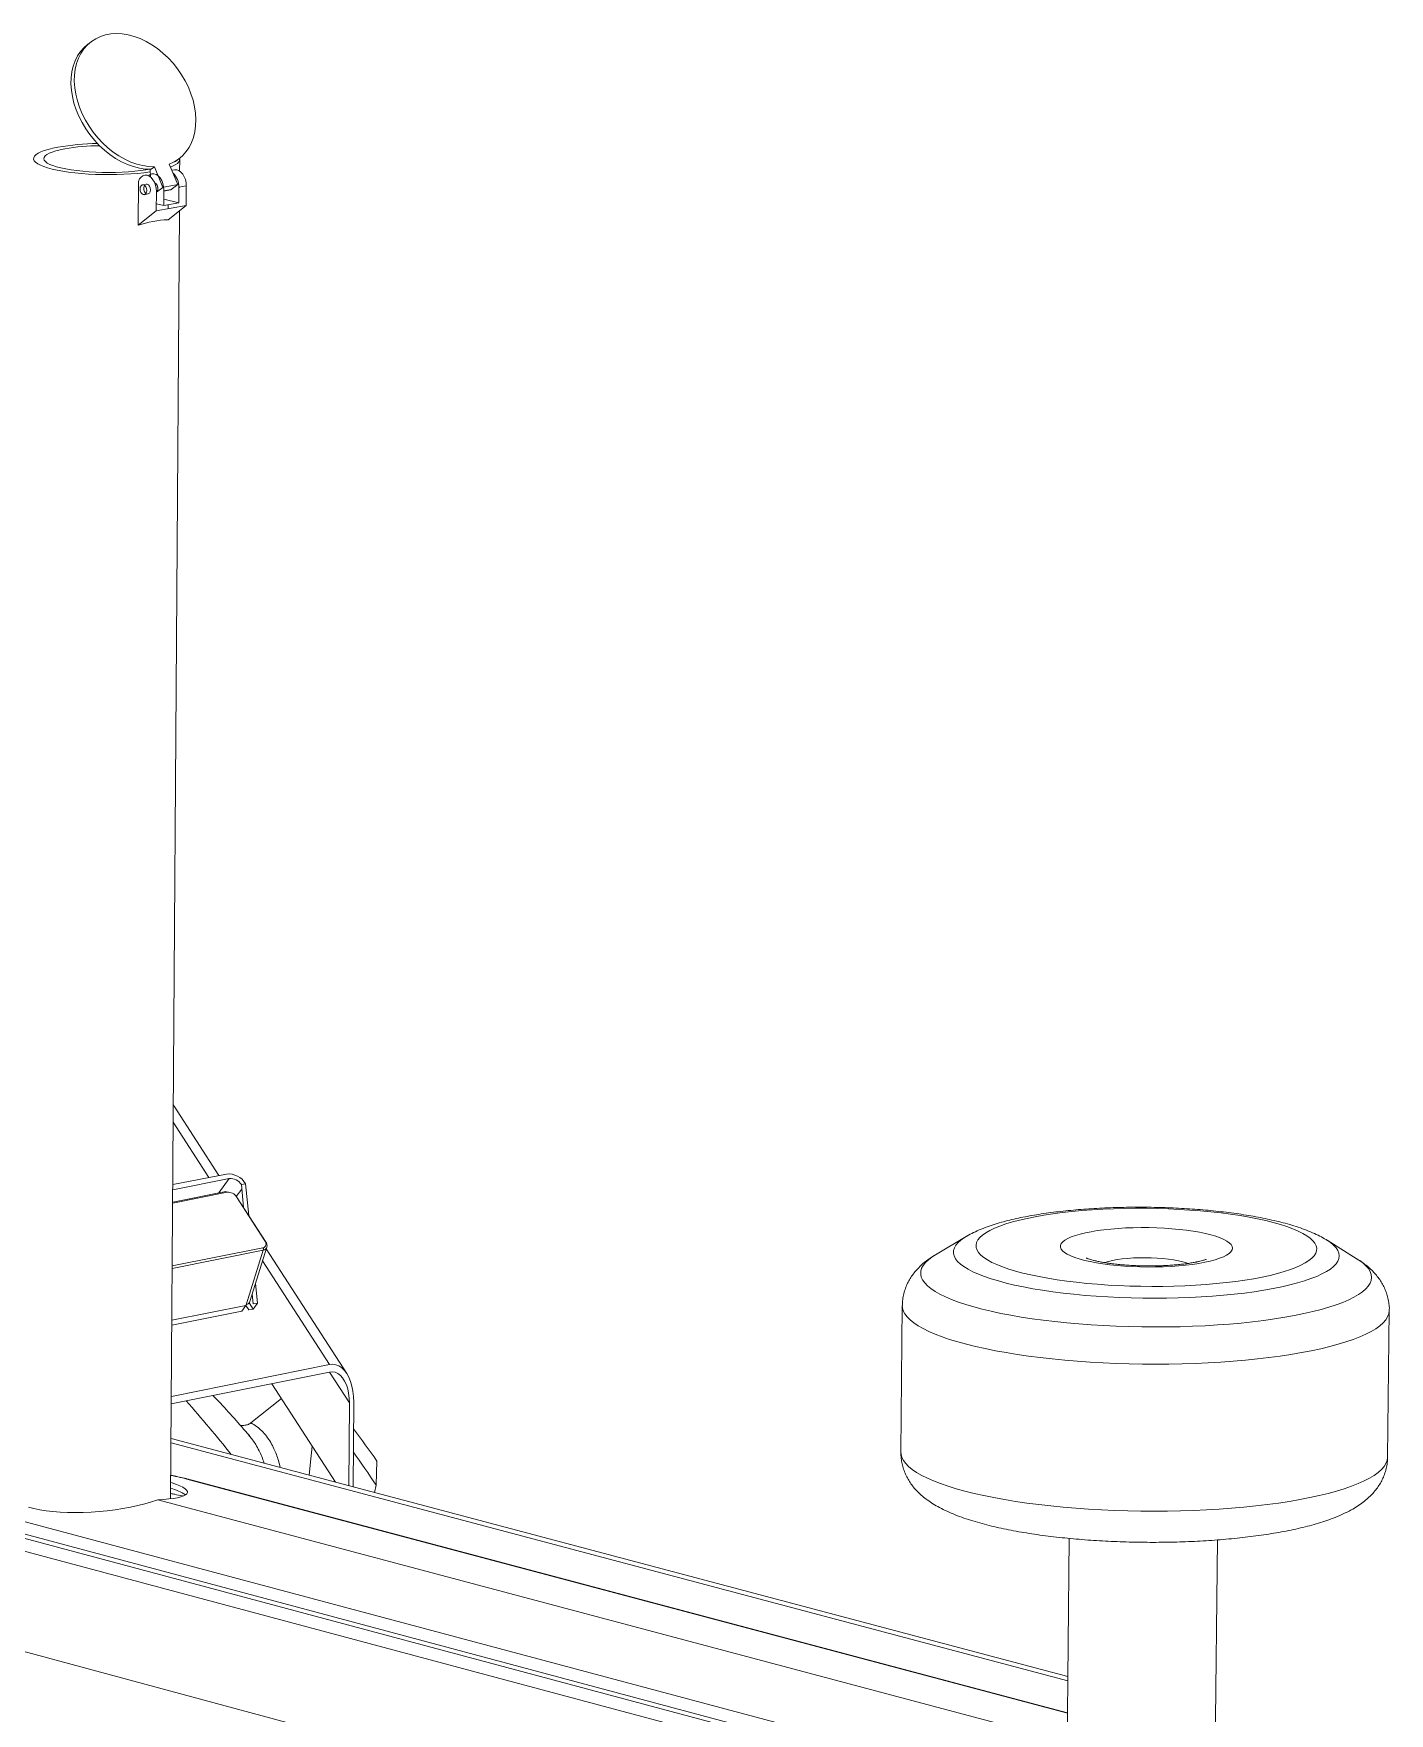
# Model space of a CAD drawing. Header units: millimetres. Extents: x -1041 to 1726, y -447 to 1705.
# Drawn here: x 544 to 1196, y 896 to 1705 of the extents above; entities that cross this region are included whole.
import ezdxf

# ---------------------------------------------------------------- set-up
doc = ezdxf.new("R2010")
doc.units = ezdxf.units.MM

msp = doc.modelspace()

# ---------------------------------------------------------------- linework, layer by layer
at = {"color": 7, "linetype": 'Continuous', "lineweight": 15}
for p, q in [((571.52, 1701.25), (569.92, 1700.05)), ((611.94, 1643.55), (613.55, 1644.74)), ((614, 1638.88), (614.04, 1644.43)), ((599.73, 1639.74), (599.99, 1635.96)), ((600.23, 1639.75), (601.84, 1640.94)), ((605.91, 1631), (601.84, 1640.94)), ((611.46, 1639.51), (610.24, 1639.28)), ((594.09, 1612.77), (594.23, 1633.89)), ((602.82, 1628.71), (605.91, 1631)), ((606.34, 1631.08), (613.09, 1632.33)), ((602.76, 1619.67), (594.09, 1612.77)), ((602.79, 1623.1), (606.37, 1622.22)), ((606.39, 1625.31), (613.55, 1623.56)), ((617.12, 1622.34), (608.45, 1615.44)), ((608.48, 1620.73), (608.49, 1622.62)), ((609.67, 999.41), (613.87, 1619.75)), ((611.34, 1188.56), (610.96, 1189.14)), ((632.92, 1155.11), (611.34, 1188.56)), ((637.91, 1153.67), (610.68, 1148.26)), ((610.7, 1150.7), (636.52, 1155.82)), ((643.69, 1150.76), (645.77, 1151.17)), ((647.29, 1135.81), (645.77, 1151.17)), ((636.24, 1147.39), (610.64, 1142.3)), ((992.51, 1125.68), (977.76, 1116.92)), ((646.07, 1092.86), (654.23, 1119.09)), ((647.83, 1094.41), (655.97, 1120.57)), ((694.42, 1059.77), (655.72, 1119.76)), ((1166.18, 1123.99), (1166.27, 1123.93)), ((1180.83, 1114.87), (1166.27, 1123.93)), ((651.46, 1093.67), (650.53, 1103.08)), ((647.46, 1093.79), (649.39, 1090.8)), ((961.82, 1092.44), (961.14, 1021.86)), ((1195.45, 1019.48), (1196.26, 1090.07)), ((686.14, 1060.44), (609.98, 1045.1)), ((686.17, 1064.05), (610, 1048.72)), ((688.96, 1007.38), (658.37, 1054.85)), ((648.33, 1035.97), (662.99, 1047.68)), ((695.7, 1045.55), (695.4, 1005.67)), ((697.77, 1045.97), (697.46, 1005.12)), ((1041.54, 913.81), (609.87, 1028.37)), ((647.17, 1030.2), (647.54, 1029.78)), ((708.57, 1006.03), (707.71, 1002.4)), ((603.5, 998.92), (1041.22, 882.3)), ((530.63, 990.78), (1072.15, 845.99)), ((527.43, 983.53), (1068.91, 838.59)), ((1068.93, 840.61), (527.44, 985.51)), ((1042.22, 980.32), (1041.01, 862.03)), ((1112.25, 865.38), (1113.49, 979.58))]:
    msp.add_line(p, q, dxfattribs=at)
at = {"color": 144, "linetype": 'Continuous', "lineweight": 0}
for p, q in [((613.09, 1632.33), (609.02, 1642.27)), ((597.88, 1632.57), (596.09, 1632.24)), ((596.96, 1627.5), (598.76, 1627.83)), ((602.83, 1629.1), (602.76, 1619.67)), ((606.42, 1629.77), (606.37, 1622.22)), ((606.41, 1629.25), (609.53, 1629.83)), ((609.98, 1630.03), (613.09, 1632.33)), ((613.6, 1631.1), (613.55, 1623.56)), ((613.6, 1631.1), (617.19, 1631.76)), ((617.19, 1631.76), (617.12, 1622.34)), ((602.76, 1619.67), (617.12, 1622.34)), ((613.55, 1623.56), (606.37, 1622.22)), ((632.92, 1146.73), (637.91, 1153.67)), ((644.79, 1139.69), (643.69, 1150.76)), ((655.01, 1123.65), (641.4, 1144.76)), ((641.67, 1144.34), (641.74, 1144.42)), ((641.74, 1144.42), (655.35, 1123.32)), ((610.25, 1085.41), (645.92, 1092.56)), ((645.92, 1092.56), (643.85, 1089.69)), ((646.07, 1092.86), (645.92, 1092.56)), ((647.31, 1090.38), (645.92, 1092.55)), ((649.38, 1093.25), (648.92, 1097.92)), ((649.38, 1093.25), (651.46, 1093.67)), ((651.46, 1093.67), (649.39, 1090.8)), ((610.24, 1082.95), (643.85, 1089.69)), ((649.39, 1090.8), (647.31, 1090.38)), ((1041.36, 896.29), (619.4, 1008.51)), ((988.23, 804.74), (252.23, 1003.12)), ((1065.7, 833.21), (524.25, 978.25))]:
    msp.add_line(p, q, dxfattribs=at)
at = {"color": 8, "linetype": 'Continuous', "lineweight": 15}
for p, q in [((606.41, 1629.37), (609.98, 1630.03)), ((610.95, 1189.02), (611.34, 1188.56)), ((628.06, 1154.15), (610.9, 1180.76)), ((636.84, 1147.05), (610.64, 1141.84)), ((641.28, 1144.94), (643.91, 1148.59)), ((654.23, 1119.09), (610.42, 1110.35)), ((610.43, 1111.56), (654.11, 1120.27)), ((654.43, 1120.36), (654.28, 1119.87)), ((655.35, 1123.32), (655.3, 1123.14)), ((686.17, 1064.05), (653.94, 1114.03)), ((686.1, 1060.43), (695.7, 1045.55)), ((1041.52, 911.78), (609.85, 1026.36)), ((1041.36, 896.16), (618.63, 1008.6))]:
    msp.add_line(p, q, dxfattribs=at)
at = {"color": 7, "linetype": 'Continuous', "lineweight": 15, "flags": 128}
for points in [[(569.92, 1700.05), (569.88, 1700.02), (567.99, 1698.39), (566.31, 1696.49), (564.88, 1694.36), (563.7, 1692.01), (562.78, 1689.46), (562.14, 1686.74), (561.77, 1683.88), (561.69, 1680.9), (561.89, 1677.83), (562.38, 1674.7), (563.14, 1671.54), (564.17, 1668.39), (565.46, 1665.27), (567, 1662.21), (568.77, 1659.24), (570.76, 1656.4), (572.94, 1653.71), (575.3, 1651.19), (577.81, 1648.88), (580.44, 1646.78), (583.18, 1644.93), (586, 1643.34), (588.86, 1642.03), (591.74, 1641), (594.61, 1640.28), (597.45, 1639.86), (600.23, 1639.75)], [(609.02, 1642.27), (611.32, 1643.32), (613.43, 1644.66), (615.35, 1646.27), (617.04, 1648.14), (618.5, 1650.25), (619.7, 1652.58), (620.64, 1655.11), (621.31, 1657.81), (621.7, 1660.66), (621.81, 1663.63), (621.64, 1666.69), (621.18, 1669.81), (620.45, 1672.96), (619.44, 1676.12), (618.18, 1679.24), (616.67, 1682.3), (614.92, 1685.27), (612.96, 1688.12), (610.8, 1690.83), (608.46, 1693.36), (605.97, 1695.7), (603.35, 1697.82), (600.63, 1699.69), (597.82, 1701.31), (594.97, 1702.66), (592.09, 1703.71), (589.22, 1704.47), (586.38, 1704.93), (583.59, 1705.08), (580.9, 1704.91), (578.32, 1704.44), (575.87, 1703.66), (573.59, 1702.58), (571.49, 1701.22), (569.59, 1699.59), (567.92, 1697.69), (566.49, 1695.56), (565.3, 1693.21), (564.39, 1690.66), (563.74, 1687.94), (563.38, 1685.08), (563.3, 1682.09), (563.5, 1679.02), (563.98, 1675.9), (564.75, 1672.74), (565.78, 1669.58), (567.07, 1666.46), (568.61, 1663.41), (570.38, 1660.44), (572.37, 1657.6), (574.55, 1654.91), (576.91, 1652.39), (579.42, 1650.07), (582.05, 1647.98), (584.79, 1646.13), (587.6, 1644.54), (590.47, 1643.22), (593.35, 1642.2), (596.22, 1641.47), (599.06, 1641.05), (601.84, 1640.94)], [(555.43, 1650.39), (552.98, 1649.88), (550.77, 1649.33), (548.83, 1648.73), (547.18, 1648.1), (545.84, 1647.43), (544.81, 1646.73), (544.11, 1646.01), (543.75, 1645.28), (543.72, 1644.55), (544.03, 1643.81), (544.68, 1643.08), (545.66, 1642.37), (546.96, 1641.68), (548.56, 1641.02), (550.46, 1640.39), (552.63, 1639.8), (555.05, 1639.26), (557.71, 1638.78), (560.57, 1638.35), (563.6, 1637.98), (566.78, 1637.67), (570.08, 1637.43), (573.47, 1637.26), (576.9, 1637.17), (580.36, 1637.14), (583.8, 1637.19), (587.19, 1637.31), (590.51, 1637.5), (593.71, 1637.76), (596.76, 1638.08), (599.65, 1638.47), (599.82, 1638.5)], [(558.74, 1649.58), (556.46, 1649.11), (554.44, 1648.59), (552.69, 1648.02), (551.23, 1647.42), (550.09, 1646.78), (549.28, 1646.13), (548.8, 1645.45), (548.66, 1644.77), (548.86, 1644.08), (549.41, 1643.4), (550.28, 1642.73), (551.48, 1642.09), (553, 1641.48), (554.8, 1640.9), (556.88, 1640.36), (559.21, 1639.87), (561.76, 1639.44), (564.5, 1639.06), (567.41, 1638.75), (570.45, 1638.51), (573.59, 1638.34), (576.78, 1638.23), (580, 1638.2), (583.2, 1638.25), (586.36, 1638.36), (589.43, 1638.55), (592.38, 1638.81), (595.18, 1639.13), (597.79, 1639.51), (599.35, 1639.79)], [(609.61, 1640.82), (610.58, 1641.21), (611.91, 1641.89), (612.94, 1642.58), (613.63, 1643.3), (613.99, 1644.03), (614, 1644.77), (613.93, 1645.01)], [(611.8, 1643.45), (611.82, 1643.46), (611.94, 1643.55)], [(617.19, 1631.76), (617.08, 1633.28), (616.75, 1634.77), (616.21, 1636.16), (615.49, 1637.39), (614.63, 1638.38), (613.66, 1639.09), (612.65, 1639.48), (611.64, 1639.53), (611.46, 1639.51)], [(601.88, 1633.23), (602.05, 1633.19), (602.68, 1632.77), (603.18, 1632.03), (603.47, 1631.09), (603.5, 1630.12), (603.26, 1629.28), (602.8, 1628.7)], [(1135.05, 1106.17), (1138.84, 1106.99), (1142.37, 1107.87), (1145.64, 1108.8), (1148.63, 1109.78), (1151.33, 1110.8), (1153.73, 1111.87), (1155.81, 1112.97), (1157.57, 1114.11), (1159, 1115.27), (1160.1, 1116.45), (1160.86, 1117.65), (1161.28, 1118.86), (1161.35, 1120.07), (1161.08, 1121.29), (1160.46, 1122.51), (1159.51, 1123.71), (1158.22, 1124.91), (1156.6, 1126.08), (1154.65, 1127.23), (1152.4, 1128.35), (1149.83, 1129.44), (1146.97, 1130.49), (1143.83, 1131.5), (1140.42, 1132.47), (1136.76, 1133.38), (1132.85, 1134.24), (1128.73, 1135.04), (1124.39, 1135.78), (1119.87, 1136.46), (1115.18, 1137.07), (1110.34, 1137.61), (1105.37, 1138.08), (1100.3, 1138.48), (1095.13, 1138.8), (1089.9, 1139.04), (1084.63, 1139.21), (1079.33, 1139.3), (1074.04, 1139.31), (1068.76, 1139.24), (1063.53, 1139.1), (1058.37, 1138.88), (1053.29, 1138.58), (1048.33, 1138.2), (1043.49, 1137.75), (1038.8, 1137.23), (1034.28, 1136.64), (1029.94, 1135.98), (1025.82, 1135.25), (1021.92, 1134.47), (1018.25, 1133.63), (1014.84, 1132.73), (1011.7, 1131.78), (1008.85, 1130.78), (1006.28, 1129.74), (1004.03, 1128.66), (1002.08, 1127.55), (1000.47, 1126.4), (999.18, 1125.23), (998.22, 1124.05), (997.61, 1122.84), (997.34, 1121.63), (997.41, 1120.41), (997.83, 1119.19), (998.59, 1117.98), (999.69, 1116.78), (1001.12, 1115.59), (1002.88, 1114.43), (1004.97, 1113.28), (1007.36, 1112.17), (1010.06, 1111.1), (1013.05, 1110.06), (1016.32, 1109.07), (1019.86, 1108.12), (1023.64, 1107.23), (1027.67, 1106.39), (1031.9, 1105.61), (1036.34, 1104.9), (1040.97, 1104.25), (1045.75, 1103.67), (1050.67, 1103.16), (1055.72, 1102.72), (1060.87, 1102.36), (1066.09, 1102.07), (1071.37, 1101.86), (1076.68, 1101.73), (1082.01, 1101.68), (1087.32, 1101.71), (1092.6, 1101.82), (1097.83, 1102.01), (1102.97, 1102.27), (1108.02, 1102.61), (1112.95, 1103.03), (1117.73, 1103.52), (1122.35, 1104.08), (1126.79, 1104.71), (1131.03, 1105.41), (1135.05, 1106.17)], [(1107.43, 1113.3), (1104.54, 1112.77), (1101.45, 1112.3), (1098.17, 1111.91), (1094.74, 1111.58), (1091.18, 1111.33), (1087.52, 1111.16), (1083.79, 1111.06), (1080.02, 1111.04), (1076.25, 1111.1), (1072.51, 1111.24), (1068.82, 1111.46), (1065.22, 1111.75), (1061.74, 1112.12), (1058.4, 1112.55), (1055.24, 1113.05), (1052.27, 1113.61), (1049.54, 1114.24), (1047.05, 1114.91), (1044.83, 1115.63), (1042.89, 1116.39), (1041.26, 1117.18), (1039.94, 1118), (1038.95, 1118.85), (1038.3, 1119.7), (1037.98, 1120.57), (1038.01, 1121.43), (1038.38, 1122.29), (1039.09, 1123.13), (1040.13, 1123.95), (1041.5, 1124.74), (1043.18, 1125.5), (1045.16, 1126.21), (1047.42, 1126.88), (1049.95, 1127.49), (1052.72, 1128.05), (1055.71, 1128.55), (1058.89, 1128.98), (1062.25, 1129.34), (1065.74, 1129.62), (1069.35, 1129.84), (1073.04, 1129.97), (1076.78, 1130.03), (1080.54, 1130.01), (1084.29, 1129.91), (1088, 1129.73), (1091.64, 1129.48), (1095.18, 1129.15), (1098.59, 1128.75), (1101.84, 1128.28), (1104.9, 1127.75), (1107.75, 1127.16), (1110.37, 1126.52), (1112.73, 1125.82), (1114.81, 1125.08), (1116.61, 1124.31), (1118.09, 1123.5), (1119.25, 1122.67), (1120.08, 1121.82), (1120.58, 1120.96), (1120.73, 1120.09), (1120.54, 1119.23), (1120.01, 1118.38), (1119.14, 1117.55), (1117.94, 1116.74), (1116.42, 1115.97), (1114.59, 1115.23), (1112.47, 1114.53), (1110.08, 1113.89), (1107.43, 1113.3)], [(695.7, 1045.55), (695.62, 1047.93), (695.34, 1050.22), (694.88, 1052.37), (694.23, 1054.35), (693.42, 1056.1), (692.45, 1057.61), (691.36, 1058.82), (690.15, 1059.73), (688.87, 1060.31), (687.52, 1060.55), (686.14, 1060.44)], [(697.77, 1045.97), (697.69, 1048.62), (697.41, 1051.18), (696.93, 1053.62), (696.27, 1055.88), (695.44, 1057.93), (694.44, 1059.73), (693.29, 1061.27), (692.03, 1062.49), (690.66, 1063.4), (689.21, 1063.97), (687.7, 1064.18), (686.17, 1064.05)], [(676.36, 1010.72), (677.17, 1018.69), (677.73, 1024.8)], [(708.92, 1017.6), (708.78, 1011.87), (708.57, 1006.03)]]:
    msp.add_lwpolyline(points, dxfattribs=at)
at = {"color": 144, "linetype": 'Continuous', "lineweight": 0, "flags": 128}
for points in [[(602.83, 1629.1), (602.72, 1630.61), (602.39, 1632.1), (601.85, 1633.5), (601.13, 1634.72), (600.26, 1635.72), (599.3, 1636.43), (598.29, 1636.82), (597.27, 1636.87), (596.31, 1636.58), (595.46, 1635.96), (594.75, 1635.05), (594.23, 1633.89)], [(606.42, 1629.77), (606.3, 1631.34), (605.94, 1632.89), (605.36, 1634.33), (604.58, 1635.58), (603.66, 1636.56), (602.63, 1637.23), (601.57, 1637.54), (600.53, 1637.48), (599.56, 1637.05), (598.94, 1636.52)], [(598.13, 1629.48), (598.02, 1630.41), (597.67, 1631.26), (597.16, 1631.9), (596.54, 1632.23), (595.92, 1632.2), (595.4, 1631.81), (595.05, 1631.13), (594.92, 1630.26), (595.03, 1629.33), (595.38, 1628.48), (595.9, 1627.84), (596.51, 1627.51), (597.13, 1627.54), (597.65, 1627.92), (598.01, 1628.6), (598.13, 1629.48)], [(599.93, 1629.81), (599.81, 1630.74), (599.47, 1631.59), (598.95, 1632.23), (598.34, 1632.56), (597.88, 1632.57)], [(598.76, 1627.83), (598.92, 1627.87), (599.45, 1628.26), (599.8, 1628.94), (599.93, 1629.81)], [(603.52, 1630.47), (603.41, 1631.41), (603.06, 1632.26), (602.54, 1632.89), (601.93, 1633.22), (601.88, 1633.24)], [(609.53, 1629.83), (609.7, 1629.87), (609.98, 1630.03)], [(613.6, 1630.71), (613.81, 1630.92), (613.98, 1631.17)], [(654.11, 1120.27), (654.61, 1120.44), (655.02, 1120.7), (655.33, 1121.05), (655.51, 1121.49), (655.58, 1121.98), (655.51, 1122.52), (655.32, 1123.09), (655.01, 1123.65)], [(655.35, 1123.32), (655.74, 1122.63), (655.98, 1121.93), (656.07, 1121.27), (655.99, 1120.65), (655.76, 1120.11), (655.38, 1119.65), (654.86, 1119.31), (654.23, 1119.09)], [(609.72, 1007.22), (610.38, 1007.01), (612.41, 1006.32), (614.13, 1005.62), (615.54, 1004.93), (616.61, 1004.25), (617.36, 1003.6), (617.75, 1002.96), (617.81, 1002.36), (617.51, 1001.79), (616.87, 1001.25), (615.89, 1000.76), (614.58, 1000.32), (612.95, 999.93), (611.01, 999.59), (608.77, 999.31), (606.26, 999.09), (603.5, 998.92)], [(603.5, 998.92), (600.5, 997.92), (597.29, 996.98), (593.9, 996.12), (590.35, 995.35), (586.68, 994.67), (582.91, 994.08), (579.07, 993.6), (575.2, 993.21), (571.33, 992.94), (567.48, 992.78), (563.69, 992.73), (559.99, 992.79), (556.41, 992.96), (552.98, 993.24), (549.72, 993.63), (546.67, 994.12), (543.84, 994.71), (541.26, 995.4)]]:
    msp.add_lwpolyline(points, dxfattribs=at)
at = {"color": 8, "linetype": 'Continuous', "lineweight": 15, "flags": 128}
for points in [[(1166.27, 1123.93), (1167.87, 1122.85), (1169.41, 1121.59), (1170.61, 1120.31), (1171.47, 1119.02), (1171.99, 1117.72), (1172.17, 1116.42), (1172, 1115.12), (1171.48, 1113.83), (1170.63, 1112.56), (1169.43, 1111.3), (1167.89, 1110.06), (1166.03, 1108.85), (1163.84, 1107.67), (1161.34, 1106.53), (1158.53, 1105.43), (1155.42, 1104.37), (1152.03, 1103.36), (1148.37, 1102.4), (1144.45, 1101.5), (1140.28, 1100.65), (1135.89, 1099.87), (1131.28, 1099.15), (1126.48, 1098.5), (1121.51, 1097.92), (1116.37, 1097.41), (1111.1, 1096.98), (1105.71, 1096.62), (1100.22, 1096.35), (1094.65, 1096.14), (1089.02, 1096.02), (1083.35, 1095.98), (1077.67, 1096.02), (1072, 1096.13), (1066.36, 1096.33), (1060.76, 1096.6), (1055.23, 1096.96), (1049.8, 1097.38), (1044.47, 1097.89), (1039.27, 1098.46), (1034.23, 1099.11), (1029.35, 1099.82), (1024.66, 1100.6), (1020.18, 1101.44), (1015.91, 1102.34), (1011.89, 1103.29), (1008.12, 1104.3), (1004.61, 1105.36), (1001.38, 1106.46), (998.44, 1107.6), (995.81, 1108.77), (993.49, 1109.98), (991.48, 1111.22), (989.81, 1112.47), (988.47, 1113.75), (987.46, 1115.04), (986.8, 1116.34), (986.49, 1117.64), (986.52, 1118.93), (986.89, 1120.23), (987.61, 1121.51), (988.66, 1122.77), (990.06, 1124.02), (991.79, 1125.24), (992.75, 1125.82)], [(977.76, 1116.92), (976.16, 1115.9), (974.4, 1114.57), (972.98, 1113.21), (971.89, 1111.83), (971.14, 1110.44), (970.75, 1109.04), (970.69, 1107.63), (970.99, 1106.22), (971.63, 1104.81), (972.62, 1103.4), (973.95, 1102.01), (975.62, 1100.64), (977.62, 1099.28), (979.95, 1097.96), (982.6, 1096.66), (985.55, 1095.39), (988.81, 1094.16), (992.36, 1092.97), (996.19, 1091.83), (1000.29, 1090.73), (1004.64, 1089.69), (1009.24, 1088.71), (1014.05, 1087.78), (1019.08, 1086.92), (1024.31, 1086.12), (1029.71, 1085.38), (1035.27, 1084.72), (1040.97, 1084.13), (1046.8, 1083.61), (1052.73, 1083.17), (1058.74, 1082.81), (1064.83, 1082.53), (1070.95, 1082.32), (1077.11, 1082.19), (1083.27, 1082.15), (1089.42, 1082.18), (1095.54, 1082.3), (1101.6, 1082.49), (1107.6, 1082.77), (1113.5, 1083.12), (1119.28, 1083.55), (1124.94, 1084.05), (1130.45, 1084.63), (1135.8, 1085.29), (1140.96, 1086.01), (1145.93, 1086.8), (1150.68, 1087.65), (1155.19, 1088.57), (1159.47, 1089.55), (1163.48, 1090.58), (1167.22, 1091.67), (1170.68, 1092.81), (1173.84, 1093.99), (1176.7, 1095.21), (1179.25, 1096.47), (1181.47, 1097.77), (1183.37, 1099.1), (1184.93, 1100.45), (1186.15, 1101.82), (1187.02, 1103.21), (1187.56, 1104.61), (1187.74, 1106.02), (1187.58, 1107.43), (1187.07, 1108.84), (1186.21, 1110.24), (1185.01, 1111.64), (1183.48, 1113.02), (1181.61, 1114.38), (1180.83, 1114.87)], [(1099.44, 1112.77), (1098.62, 1113.06), (1096.8, 1113.59), (1094.71, 1114.06), (1092.41, 1114.48), (1089.91, 1114.84), (1087.25, 1115.12), (1084.48, 1115.33), (1081.63, 1115.47), (1078.75, 1115.52), (1075.88, 1115.5), (1073.05, 1115.39), (1070.31, 1115.21), (1067.7, 1114.95), (1065.26, 1114.62), (1063.03, 1114.22), (1061.03, 1113.76), (1059.29, 1113.25), (1059.08, 1113.17)], [(1158.72, 1070.71), (1153.93, 1069.79), (1148.92, 1068.94), (1143.71, 1068.14), (1138.31, 1067.42), (1132.73, 1066.77), (1126.99, 1066.19), (1121.11, 1065.68), (1115.1, 1065.25), (1108.99, 1064.89), (1102.79, 1064.62), (1096.51, 1064.42), (1090.19, 1064.3), (1083.84, 1064.26), (1077.46, 1064.3), (1071.1, 1064.42), (1064.76, 1064.62), (1058.46, 1064.9), (1052.22, 1065.26), (1046.06, 1065.69), (1040, 1066.2), (1034.05, 1066.78), (1028.24, 1067.43), (1022.58, 1068.16), (1017.08, 1068.95), (1011.77, 1069.81), (1006.66, 1070.73), (1001.76, 1071.71), (997.09, 1072.75), (992.66, 1073.85), (988.49, 1074.99), (984.58, 1076.19), (980.96, 1077.42), (977.62, 1078.7), (974.58, 1080.02), (971.85, 1081.36), (969.44, 1082.74), (967.35, 1084.14), (965.58, 1085.56), (964.15, 1087), (963.06, 1088.45), (962.31, 1089.91), (961.9, 1091.37), (961.82, 1092.44)], [(1196.26, 1090.07), (1196.25, 1089.88), (1196.02, 1088.42), (1195.44, 1086.97), (1194.52, 1085.53), (1193.27, 1084.11), (1191.67, 1082.71), (1189.75, 1081.34), (1187.49, 1079.99), (1184.92, 1078.68), (1182.04, 1077.4), (1178.85, 1076.16), (1175.37, 1074.97), (1171.6, 1073.83), (1167.57, 1072.73), (1163.27, 1071.69), (1158.72, 1070.71)], [(961.14, 1021.86), (961.22, 1020.78), (961.63, 1019.31), (962.38, 1017.84), (963.47, 1016.38), (964.9, 1014.92), (966.66, 1013.49), (968.75, 1012.08), (971.17, 1010.69), (973.9, 1009.33), (976.93, 1008), (980.27, 1006.72), (983.89, 1005.47), (987.79, 1004.26), (991.96, 1003.11), (996.39, 1002.01), (1001.06, 1000.96), (1005.95, 999.97), (1011.06, 999.04), (1016.37, 998.17), (1021.86, 997.37), (1027.52, 996.64), (1033.33, 995.98), (1039.27, 995.39), (1045.33, 994.88), (1051.49, 994.44), (1057.72, 994.08), (1064.02, 993.8), (1070.36, 993.6), (1076.72, 993.48), (1083.08, 993.44), (1089.44, 993.48), (1095.76, 993.6), (1102.03, 993.8), (1108.22, 994.08), (1114.33, 994.44), (1120.33, 994.87), (1126.21, 995.39), (1131.95, 995.97), (1137.52, 996.63), (1142.93, 997.36), (1148.14, 998.16), (1153.14, 999.03), (1157.92, 999.95), (1162.47, 1000.94), (1166.77, 1001.99), (1170.81, 1003.09), (1174.57, 1004.25), (1178.05, 1005.45), (1181.23, 1006.7), (1184.12, 1007.99), (1186.69, 1009.31), (1188.94, 1010.67), (1190.86, 1012.06), (1192.45, 1013.47), (1193.71, 1014.91), (1194.63, 1016.36), (1195.21, 1017.82), (1195.44, 1019.29), (1195.45, 1019.48)], [(618.63, 1008.6), (619.26, 1008.55), (619.4, 1008.51)]]:
    msp.add_lwpolyline(points, dxfattribs=at)
at = {"color": 7, "linetype": 'Continuous', "lineweight": 15}
for centre, radius, start, end in [((575.96, 1530.57), 121.56, 90.72666, 99.71996), ((576.54, 1545.06), 106.03, 90.54199, 99.66523), ((604.87, 1631.51), 8.74, 357.32572, 47.29887), ((610.05, 1566.85), 48.61, 91.89084, 109.17099), ((637.36, 1145.97), 9.89, 31.73153, 94.8882), ((221.6, 675.18), 595.6, 35.09423, 36.93418), ((193.16, 662.46), 619.42, 33.687, 35.47593)]:
    msp.add_arc(centre, radius, start, end, dxfattribs=at)
at = {"color": 144, "linetype": 'Continuous', "lineweight": 0}
for centre, radius, start, end in [((599.76, 1630.47), 3.09, 151.01175, 229.95682), ((601.38, 1630.3), 2.15, 312.1979, 4.55017), ((638.44, 1147.51), 6.18, 31.72987, 94.89074), ((636.29, 1146.78), 0.613, 26.47915, 94.3666), ((637.27, 1142.23), 4.84, 31.5057, 95.1192), ((653.03, 1119.57), 1.29, 338.14277, 32.89751), ((603.78, 981.37), 23.78, 56.78072, 75.58318)]:
    msp.add_arc(centre, radius, start, end, dxfattribs=at)
at = {"color": 8, "linetype": 'Continuous', "lineweight": 15}
for centre, radius, start, end in [((224.08, 695.83), 526.81, 38.07182, 41.73959), ((576.11, 846.79), 167.3, 75.27826, 78.40287)]:
    msp.add_arc(centre, radius, start, end, dxfattribs=at)
at = {"color": 7, "linetype": 'Continuous', "lineweight": 15}
for points, knots in [([(1166.13, 1124.01), (1166.02, 1124.08), (1164.95, 1124.78), (1162.72, 1125.96), (1159.3, 1127.61), (1155.5, 1129.13), (1151.47, 1130.53), (1147.32, 1131.79), (1143.07, 1132.91), (1138.72, 1133.92), (1134.25, 1134.84), (1129.68, 1135.68), (1124.98, 1136.43), (1120.18, 1137.1), (1115.28, 1137.7), (1110.28, 1138.23), (1105.21, 1138.68), (1100.06, 1139.06), (1094.86, 1139.36), (1089.61, 1139.59), (1084.34, 1139.75), (1079.05, 1139.83), (1073.77, 1139.84), (1068.5, 1139.78), (1063.26, 1139.64), (1058.08, 1139.42), (1052.95, 1139.14), (1047.9, 1138.78), (1042.94, 1138.34), (1038.08, 1137.83), (1033.33, 1137.25), (1028.7, 1136.59), (1024.19, 1135.85), (1019.82, 1135.03), (1015.58, 1134.12), (1011.47, 1133.11), (1007.47, 1131.99), (1003.58, 1130.73), (999.76, 1129.3), (996.2, 1127.69), (993.81, 1126.49), (992.69, 1125.78), (992.59, 1125.71)], [0, 0, 0, 0, 0.002866, 0.028456, 0.056841, 0.086826, 0.116314, 0.144773, 0.172328, 0.199191, 0.225537, 0.251492, 0.27715, 0.302578, 0.327826, 0.352934, 0.377933, 0.402847, 0.427696, 0.452498, 0.477269, 0.502022, 0.526771, 0.551524, 0.576295, 0.601096, 0.625942, 0.650849, 0.675837, 0.700927, 0.726147, 0.751531, 0.777123, 0.80298, 0.829176, 0.855816, 0.883038, 0.911033, 0.940044, 0.970276, 0.997349, 1, 1, 1, 1]), ([(977.93, 1116.98), (977.59, 1116.79), (976.28, 1116.06), (974.24, 1114.64), (971.83, 1112.75), (969.75, 1110.8), (967.92, 1108.76), (966.32, 1106.63), (964.94, 1104.39), (963.8, 1102.04), (962.87, 1099.51), (962.21, 1096.82), (961.86, 1094.41), (961.86, 1092.95), (961.86, 1092.43)], [0, 0, 0, 0, 0.04262, 0.163026, 0.271075, 0.36957, 0.460977, 0.547228, 0.629786, 0.709746, 0.787927, 0.872474, 0.955044, 1, 1, 1, 1]), ([(1108.15, 1114.74), (1108.14, 1114.74), (1108.13, 1114.73), (1107.8, 1114.6), (1107.2, 1114.39), (1106.29, 1114.12), (1105.09, 1113.81), (1104.04, 1113.57), (1103.09, 1113.38), (1102.03, 1113.18), (1100.27, 1112.88), (1097.98, 1112.55), (1095.46, 1112.26), (1092.74, 1112.01), (1089.84, 1111.81), (1086.82, 1111.66), (1083.7, 1111.58), (1080.53, 1111.55), (1077.33, 1111.59), (1074.15, 1111.69), (1071.02, 1111.86), (1067.99, 1112.08), (1065.09, 1112.35), (1062.36, 1112.68), (1059.83, 1113.04), (1057.54, 1113.43), (1055.52, 1113.83), (1053.81, 1114.24), (1052.47, 1114.6), (1051.49, 1114.91), (1050.84, 1115.14), (1050.46, 1115.3), (1050.42, 1115.32), (1050.41, 1115.33)], [0, 0, 0, 0, 0.018566, 0.043662, 0.070378, 0.098874, 0.129175, 0.160836, 0.165209, 0.185175, 0.220019, 0.255752, 0.292452, 0.329915, 0.367972, 0.406475, 0.445298, 0.484332, 0.523479, 0.562644, 0.601709, 0.640582, 0.679158, 0.71732, 0.754933, 0.791836, 0.827843, 0.862742, 0.896311, 0.925068, 0.952194, 0.977743, 1, 1, 1, 1]), ([(1196.24, 1090.06), (1196.25, 1090.23), (1196.31, 1091.32), (1196.12, 1093.32), (1195.66, 1096), (1194.91, 1098.58), (1193.91, 1101.03), (1192.69, 1103.35), (1191.25, 1105.54), (1189.61, 1107.61), (1187.75, 1109.57), (1185.65, 1111.46), (1183.29, 1113.29), (1181.56, 1114.4), (1180.66, 1114.98)], [0, 0, 0, 0, 0.014906, 0.095072, 0.1745752, 0.2539667, 0.3339114, 0.4151781, 0.4986972, 0.585631, 0.6774511, 0.7760164, 0.8836039, 1, 1, 1, 1]), ([(647.54, 1029.82), (645.11, 1032.61), (640.21, 1038.23), (634.36, 1044.65), (630.91, 1048.23), (630.02, 1049.14)], [0, 0, 0, 0, 0.423319, 0.852492, 1, 1, 1, 1]), ([(643.22, 1034.74), (643.49, 1034.72), (644.36, 1034.63), (645.79, 1034.86), (647.26, 1035.24), (648.05, 1035.78), (648.33, 1035.97)], [0, 0, 0, 0, 0.148584, 0.48204, 0.820617, 1, 1, 1, 1]), ([(961.15, 1021.87), (961.15, 1021.8), (961.09, 1020.82), (961.26, 1018.92), (961.68, 1016.22), (962.41, 1013.63), (963.38, 1011.16), (964.59, 1008.82), (966.01, 1006.6), (967.64, 1004.51), (969.48, 1002.52), (971.57, 1000.6), (973.94, 998.74), (976.67, 996.91), (979.81, 995.09), (983.38, 993.33), (987.29, 991.66), (991.44, 990.12), (995.74, 988.72), (1000.16, 987.45), (1004.7, 986.28), (1009.37, 985.22), (1014.18, 984.24), (1019.11, 983.34), (1024.17, 982.52), (1029.35, 981.77), (1034.65, 981.1), (1040.04, 980.51), (1045.53, 979.99), (1051.1, 979.54), (1056.73, 979.17), (1062.41, 978.87), (1068.13, 978.65), (1073.88, 978.5), (1079.64, 978.42), (1085.39, 978.43), (1091.12, 978.51), (1096.82, 978.66), (1102.47, 978.89), (1108.05, 979.19), (1113.56, 979.57), (1118.98, 980.03), (1124.3, 980.56), (1129.51, 981.16), (1134.59, 981.84), (1139.55, 982.6), (1144.36, 983.43), (1149.03, 984.34), (1153.55, 985.35), (1157.93, 986.44), (1162.17, 987.64), (1166.28, 988.96), (1170.27, 990.43), (1174.15, 992.09), (1177.72, 993.89), (1180.89, 995.77), (1183.58, 997.65), (1185.91, 999.58), (1187.95, 1001.56), (1189.73, 1003.63), (1191.29, 1005.8), (1192.61, 1008.08), (1193.74, 1010.55), (1194.63, 1013.2), (1195.2, 1016.02), (1195.46, 1018.13), (1195.43, 1019.28), (1195.42, 1019.49)], [0, 0, 0, 0, 0.000753, 0.011577, 0.022308, 0.033017, 0.043795, 0.054744, 0.065986, 0.077676, 0.090006, 0.103219, 0.117609, 0.133503, 0.15113, 0.170328, 0.190308, 0.209988, 0.229109, 0.247716, 0.265913, 0.283791, 0.301422, 0.318862, 0.33615, 0.353319, 0.370391, 0.387388, 0.404322, 0.421208, 0.438056, 0.454875, 0.471672, 0.488455, 0.505232, 0.522007, 0.538786, 0.555574, 0.572379, 0.589207, 0.606067, 0.622968, 0.639919, 0.656934, 0.674027, 0.691218, 0.708529, 0.72599, 0.74364, 0.76153, 0.779726, 0.798319, 0.817418, 0.837137, 0.857494, 0.875064, 0.890849, 0.905077, 0.918108, 0.930251, 0.941749, 0.952784, 0.963494, 0.975137, 0.98645, 0.997497, 1, 1, 1, 1]), ([(619.4, 1008.51), (618.89, 1008.65), (617.38, 1009.04), (614.72, 1009.68), (612, 1010.3), (610.28, 1010.64), (609.75, 1010.75)], [0, 0, 0, 0, 0.174754, 0.512035, 0.847677, 1, 1, 1, 1]), ([(609.69, 1001.93), (610.34, 1001.81), (612.24, 1001.45), (614.23, 1001.04), (615.52, 1000.76), (615.68, 1000.72)], [0, 0, 0, 0, 0.311655, 0.914802, 1, 1, 1, 1])]:
    msp.add_open_spline(points, degree=3, knots=knots, dxfattribs=at)
at = {"color": 144, "linetype": 'Continuous', "lineweight": 0}
msp.add_open_spline([(647.81, 1094.42), (647.68, 1094.12), (647.42, 1093.51), (646.69, 1093.07), (646.19, 1092.9), (646.07, 1092.86), (646.07, 1092.86)], degree=3, knots=[0, 0, 0, 0, 0.413343, 0.863851, 0.990767, 1, 1, 1, 1], dxfattribs=at)
at = {"color": 8, "linetype": 'Continuous', "lineweight": 15}
for points, knots in [([(648.33, 1035.97), (649.26, 1035.42), (651.12, 1034.33), (653.61, 1032.15), (655.87, 1029.56), (657.8, 1026.68), (659.77, 1022.87), (661.36, 1018.95), (662.12, 1015.58), (662.38, 1014.43)], [0, 0, 0, 0, 0.139089, 0.278181, 0.418767, 0.559354, 0.682074, 0.891683, 1, 1, 1, 1]), ([(654.65, 1016.48), (654.63, 1016.53), (654.03, 1018.82), (652.65, 1021.78), (650.33, 1026.25), (648.6, 1028.44), (647.52, 1029.8)], [0, 0, 0, 0, 0.008814, 0.401428, 0.626578, 1, 1, 1, 1])]:
    msp.add_open_spline(points, degree=3, knots=knots, dxfattribs=at)

doc.saveas('drawing.dxf')
